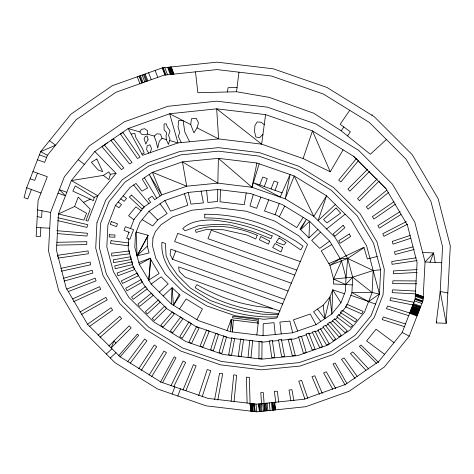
<?xml version="1.0" encoding="UTF-8"?>
<svg xmlns="http://www.w3.org/2000/svg" width="474" height="474" viewBox="0 0 474 474"><rect width="100%" height="100%" fill="white"/><g stroke="black" fill="none" stroke-linecap="round" stroke-linejoin="round"><path stroke-width="0.71" d="M217.762 189.505L188.184 192.426L164.816 200.543L149.008 211.256L139.901 222.419L135.463 233.883L134.812 247.387L139.326 264.356L151.147 284.08L171.233 303.917L198.565 320.673L230.411 331.723L263.07 335.705L292.648 332.789L316.016 324.666L331.824 313.954L340.93 302.791L345.374 291.326L346.02 277.823L341.511 260.854L329.691 241.136L309.599 221.293L282.273 204.543L250.42 193.487L217.762 189.505L217.613 201.486L207.867 202.451L206.599 190.607M263.07 335.705L263.218 323.724L273.99 322.664L275.252 334.502M308.941 237.912L309.599 221.293L300.617 229.689L306.388 219.326L299.941 229.019L308.941 237.912L317.93 229.523M128.626 238.866L128.187 248.038L133.158 266.761L145.471 287.297M147.278 246.166L147.752 236.289L148.149 235.27L136.168 232.059L137.069 255.871L149.079 252.932L147.278 246.166L137.069 255.871L148.149 235.27M204.827 214.218L204.649 217.874A162.061 162.061 0 0 1 279.15 236.212M220.588 189.855L220.019 201.782L244.27 204.738L246.219 192.977M257.412 323.013L257.512 321.005L232.509 317.864L232.722 316.318L258.579 319.571L256.849 334.946M331.764 244.596L321.2 250.829L329.922 265.375L333.554 279.05L333.317 283.985L352.277 284.892M328.855 263.603L340.172 258.62L347.673 258.449L373.18 270.512L379.473 293.981L371.047 315.743L355.144 335.236L331.089 351.542L299.224 362.61L261.547 366.325L221.364 361.431L182.537 347.957L148.747 327.238L122.873 301.689L106.443 274.274L99.38 247.712L100.541 223.509L108.973 201.746L124.875 182.253L148.931 165.947L180.795 154.88L218.473 151.165L258.65 156.059L297.476 169.532L331.267 190.252L357.141 215.806L373.577 243.215L380.634 269.777L379.473 293.981L372.12 292.541L373.18 270.512L366.645 245.923L351.181 220.126L326.55 195.809L294.182 175.961L256.902 163.026L218.384 158.334L182.46 161.871L152.391 172.317L142.283 179.172L147.615 187.953L142.01 191.146L135.997 183.432L130.042 187.467L115.52 205.266L107.894 224.949L106.84 246.978L113.375 271.566L128.839 297.364L153.463 321.68L185.832 341.529L223.112 354.463L261.636 359.162L297.559 355.619L327.629 345.173L349.978 330.023L364.5 312.224L372.12 292.541L352.65 277.172L347.673 258.449L334.988 237.29L313.794 216.357L285.2 198.825L251.972 187.295L217.844 183.136L186.709 186.205L161.741 194.879L154.678 199.667L152.142 196.212L148.166 198.902L150.708 202.357L144.416 206.623L133.781 219.658L128.573 215.735L135.831 206.836L141.045 210.758M40.853 227.745L40.385 236.544L36.196 236.336L38.08 200.538L47.305 176.689L32.937 171.564M50.564 212.429L48.526 251.06L58.735 290.746L81.196 328.915L114.868 362.598L157.564 388.982L206.131 405.839L256.831 411.841L305.73 406.716L349.178 391.234L384.29 367.048L409.216 336.19L423.004 300.587L425.042 261.956L414.827 222.27L392.371 184.102L358.7 150.418L316.004 124.034L267.431 107.177L216.731 101.175L167.837 106.3L124.384 121.777L89.272 145.968L64.346 176.826L50.564 212.429L37.588 209.905M171.233 303.917L172.074 287.671L180.096 295.225L173.425 305.256L172.074 287.671L163.186 295.966M37.493 159.785L44.698 162.357L47.424 155.306L76.249 119.62L115.97 92.252L163.992 75.153L217.051 69.589L271.466 76.03L323.446 94.071L369.353 122.434L406.017 159.116L430.955 201.503L442.568 246.634L440.204 291.469L436.228 322.913L446.218 323.327L450.3 245.923L438.16 198.748L412.226 154.672L374.27 116.699L326.87 87.412L273.267 68.813L217.104 62.159L162.209 67.912L112.332 85.681L70.863 114.252L40.634 151.674L26.621 187.894L24.073 197.587L27.788 198.914L31.391 189.6M41.99 210.764L41.629 217.489L37.233 216.63M230.411 331.723L231.235 319.352L233.332 320.08L258.407 323.138M233.332 320.08L232.521 331.978L231.235 319.352L227.022 330.544M139.326 264.356L150.471 258.164L150.91 259.835L159.104 273.498L148.771 280.116L150.471 258.164L138.829 262.501M346.02 277.823L347.673 258.449L364.014 247.659L363.825 247.315L340.172 258.62L329.922 265.375L347.673 258.449M147.378 134.106L147.675 130.83L144.647 128.715L141.382 129.42L139.824 131.926L141.696 134.343L144.529 134.776L147.378 134.106L154.174 136.062L156.13 141.418L157.676 148.089L159.276 141.288L162.055 138.337L166.256 139.552L168.483 144.38L170.006 139.054L168.519 135.505L170.018 130.907L167.18 126.677L166.25 123.803L164.063 123.963L164.099 129.799L166.801 133.004L166.09 135.41L166.256 139.552M231.116 401.282L233.712 374.827L236.633 375.295L234.032 401.756M148.771 280.116L150.91 259.835M190.749 124.591L191.431 118.773L196.195 118.293L198.488 122.837L197.048 127.826L193.913 132.91L190.749 124.591L169.668 113.76L128.134 128.555L94.824 151.502L71.349 180.57L58.409 213.981L56.495 250.319L66.164 287.908L87.595 324.34L119.934 356.685L161.095 382.121L207.985 398.391L256.884 404.186L303.893 399.256L345.428 384.461L378.738 361.514L402.219 332.446L415.153 299.035L417.073 262.691L407.397 225.103L385.966 188.676L353.628 156.325L312.467 130.895L265.576 114.619L216.677 108.83L169.668 113.76L177.951 142.923L218.621 138.912L261.642 144.155L303.111 158.547L330.248 171.784L343.105 149.825M227.496 91.98L228.03 87.72L237.053 87.489M195.489 71.847L197.859 92.738L236.526 91.749L238.967 72.184M265.576 114.619L261.642 144.155L216.677 108.83L218.621 138.912L197.048 127.826M214.615 399.606L219.563 373.293L222.721 373.749L217.773 400.062M94.125 197.421L93.485 200.662L72.842 191.087L75.289 185.903L94.125 197.421L97.78 195.726L116.047 173.342L94.824 151.502M160.076 196.011L149.233 174.456L161.741 194.879L152.391 172.317L186.709 186.205L182.46 161.871L217.844 183.136L218.384 158.334L251.972 187.295L256.902 163.026M317.521 309.078L324.779 318.729L329.987 296.908L332.73 289.821L344.426 293.767M103.385 175.386L108.813 171.926L110.335 174.26L108.919 179.664L103.385 175.386L71.349 180.57L97.78 195.726L87.968 221.044L85.942 220.558L90.267 209.271L78.228 197.083L74.59 206.48L58.409 213.981L83.91 220.078L86.558 213.247L74.59 206.48M26.657 187.769L40.989 193.025M253.294 194.482L249.964 205.983L256.624 208.293L260.836 197.101M251.972 187.295L259.177 163.814M198.612 395.778L207.215 369.554L210.752 370.627L202.149 396.845M303.111 158.547L312.467 130.895L330.248 171.784M150.157 152.669L151.544 148.611L149.926 144.766L147.165 145.808L146.65 149.766L148.866 153.126M172.133 394.036L174.823 386.885M177.821 396.009L180.511 388.858M268.711 199.832L264.498 211.031L276.763 215.285L296.783 227.561L303.17 217.353M275.068 214.698L279.281 203.5M430.102 262.205L433.591 252.95L422.595 252.464M259.734 184.949L262.768 177.033L267.289 178.633L264.261 186.549M271.075 188.954L274.102 181.032L278.06 182.431L275.027 190.347M37.476 173.182L34.691 180.381L30.158 178.763M128.922 232.604L129.07 232.224L123.981 230.405L125.414 226.708L133.627 229.641L129.882 239.317L126.671 238.167L129.07 232.224M130.504 228.527L134.083 219.29M284.613 299.319L172.536 259.319L175.765 250.965L288.062 291.042M347.009 305.256L351.909 292.606L352.65 277.172L373.18 270.512L380.634 269.777M436.228 322.913L436.75 321.568M182.976 390.09L193.428 364.63L196.094 365.863L185.915 390.653M333.554 279.05L352.65 277.172L345.694 284.572L333.554 279.05L341.511 260.854M170.948 385.765L183.094 361.004L185.672 362.397L173.845 386.506M279.293 216.837L284.72 206.042M196.9 319.648L202.428 308.918L186.169 298.952L179.504 308.983M173.425 305.256L179.119 294.627M160.402 382.317L174.231 356.762L176.002 357.823L162.517 382.743M137.069 255.871L147.752 236.289M149.097 375.183L164.034 351.038L166.463 352.662L151.526 376.806M138.734 368.79L154.281 345.001L156.669 346.678L141.122 370.472M349.735 110.312L340.19 124.247L350.357 131.796L347.537 135.914M386.393 139.48L370.354 154.263L341.197 130.812L343.834 126.955M127.607 361.828L144.683 339.023L146.952 340.847L130.32 363.066M160.04 203.779L167.174 213.513L157.646 219.972L152.741 225.98L142.176 219.628M320.714 321.485L313.563 311.762L323.191 305.238L329.987 296.908L331.824 313.954L332.73 289.821L340.93 302.791M337.766 316.934L336.416 318.587L334.626 319.802M339.111 315.281L341.357 312.532M342.258 311.43L346.304 306.471M358.516 160.573L340.865 181.957L338.685 180.037L356.335 158.654L357.426 159.614M118.696 355.701L137.347 334.081L138.675 335.331L120.023 356.952M367.54 169.39L347.869 189.085L349.853 191.194L369.519 171.499M377.191 178.929L357.526 198.618L359.505 200.727L379.176 181.038M108.884 346.026L129.189 325.804L131.162 327.919L111.141 347.892L113.985 340.972L115.964 343.087M262.94 134.397L259.539 137.762L255.842 136.986L254.568 131.754L254.905 125.616L257.127 121.984L261.091 122.209L264.243 124.644M159.294 292.126L168.181 283.831L161.113 276.846L151.147 284.08M335.367 204.513L318.113 220.623L326.55 195.809L313.794 216.357L294.182 175.961L285.2 198.825L290.088 174.539L280.181 197.083L253.383 182.709L282.054 192.829M320.59 232.147L311.702 240.442L319.719 248.364L329.691 241.136M106.3 354.031L112.012 348.763M371.853 115.206L372.333 114.761M110.258 357.994L115.976 352.727M98.082 335.207L119.768 316.359L121.593 318.599L99.901 337.447M154.174 136.062L156.894 133.81L160.544 134.154L162.055 138.337M386.861 190.11L366.337 206.842L368.085 209.135L388.609 192.403M326.55 228.954L345.185 214.207M87.465 324.329L111.052 307.721L112.628 310.132L89.645 326.308M379.473 293.981L368.618 301.588L351.909 292.606L372.12 292.541M394.048 201.657L372.398 216.624L373.95 219.041L395.6 204.075M102.805 146.004L107.385 142.905M320.886 329.116L323.274 327.493M325.668 325.875L328.055 324.257M329.845 323.043L332.831 321.017M400.121 211.594L377.837 225.671L379.283 228.154L400.945 214.461M80.023 311.981L105.892 297.358L107.207 299.906L81.338 314.523M406.295 221.631L382.773 233.712L383.976 236.307L407.504 224.226M141.951 154.157L144.191 153.114L142.532 148.753L135.925 137.709L134.817 133.39L131.114 134.071M83.276 202.451L90.475 199.116M72.469 299.029L99.587 286.675L100.66 289.324L73.541 301.677M66.65 289.134L95.185 278.137L96.086 280.845L68.226 291.575M298.981 337.316L294.129 339.005L281.094 340.291M300.368 336.836L306.613 334.668M308.692 333.945L312.852 332.499M314.932 331.776L318.404 330.568M410.17 235.436L392.276 241.39L393.035 244.14L410.928 238.179M63.427 278.303L92.252 270.281L92.868 273.06L64.037 281.082M413.008 246.871L394.558 251.676L395.115 254.467L414.276 249.472M377.108 256.499L367.356 258.934L364.014 247.659M60.879 268.367L90.155 261.998L90.599 264.812L61.324 271.175M110.335 174.26L116.047 173.342M416.119 257.815L391.767 261.5L392.016 264.332L417.084 260.54M57.911 258.111L88.324 253.762L88.105 250.93L57.692 255.273L57.798 256.695M270.233 341.357L262.993 342.074L252.097 340.747M272.402 341.144L278.919 340.504M417.244 269.605L393.361 270.927L393.313 273.771L417.197 272.443M56.85 242.303L86.861 241.693L86.706 244.531L56.696 245.141M277.302 316.845C244.868 318.321 211.694 308.615 186.051 288.512C173.277 276.466 160.265 261.026 161.942 242.279L165.408 243.512L166.096 255.723L169.615 263.71L177.489 275.104L190.335 287.991L210.515 300.587L228.267 306.921L243.387 311.074L262.134 314.191L278.262 314.54M416.113 280.94L392.916 280.786L392.679 283.618L416.605 283.778M36.658 227.544L49.729 228.178M441.721 262.768L425.042 261.956L433.591 252.95L435.162 262.448M415.698 291.066L392.537 289.833L392.158 292.654L415.325 293.88M56.815 230.69L87.447 233.255L86.979 236.064L57.076 233.558M278.706 313.48C249.283 311.661 220.084 303.674 195.11 287.682L196.9 284.655C213.264 293.933 230.595 301.286 249.194 304.806C259.385 307.46 270.322 306.719 279.986 311.205M231.762 338.27L228.859 337.915L195.632 326.385L167.044 308.852L146.881 288.944M233.214 338.448L250.645 340.569M236.526 91.749L269.268 97.383L313.675 113.215L341.197 130.812M447.817 292.979L440.204 291.469L446.218 323.327M414.211 302.311L390.777 297.702L389.972 300.433L413.411 305.043M57.923 217.762L87.808 224.7L86.908 227.407L57.733 220.635M139.824 131.926L128.134 128.555L142.585 155.33L177.951 142.923L169.816 140.577M410.312 313.172L387.578 306.008L386.458 308.639L408.499 315.583M405.371 323.92L383.33 316.976L382.21 319.6L404.938 326.77M300.326 261.636L211.274 230.192L207.979 238.695L296.807 270.079M175.765 250.965L170.859 249.229L170.101 254.437L172.536 259.319M39.401 154.868L46.6 157.439M415.425 293.916L423.205 296.694M415.42 294.004L423.205 296.783M415.414 294.164L423.193 296.943M415.396 294.401L423.181 297.186M415.39 294.603L423.169 297.382M415.384 294.674L423.164 297.476M415.378 294.828L423.158 297.607M415.366 294.988L423.152 297.767M415.343 295.468L423.128 298.247M415.301 296.303L423.081 299.082M415.194 298.306L422.832 301.031M415.171 298.738L422.678 301.423M415.011 299.408L422.435 302.057M414.442 300.877L421.86 303.532M413.393 303.573L420.817 306.228M413.073 304.415L420.491 307.063M412.925 304.8L420.343 307.448M412.682 305.41L420.106 308.064M412.356 306.263L419.78 308.912M412.202 306.648L419.626 309.297M411.936 307.348L419.36 309.996M411.681 307.999L419.105 310.654M411.438 308.627L418.862 311.276M411.278 309.042L418.702 311.696M411.213 309.208L418.637 311.862M411.094 309.522L418.512 312.176M410.922 309.955L418.346 312.603M410.721 310.476L418.145 313.124M410.514 311.015L417.938 313.664M410.283 311.608L417.707 314.262M410.117 312.046L417.541 314.695M410.046 312.23L417.464 314.884M409.826 312.793L417.25 315.447M409.619 313.326L417.043 315.974M66.804 192.296L59.38 189.647L65.448 195.803L58.024 193.161M294.721 275.074L177.809 233.344L174.633 241.55L291.332 283.203M350.884 295.255L375.568 304.071M282.652 304.012L178.609 266.88L179.255 271.347L185.328 277.32L272.349 308.378M402.219 332.446L409.216 336.19M47.424 155.306L40.634 151.674L55.577 145.216L49.509 140.689M280.875 232.384L295.894 241.165L303.005 246.142L300.759 249.881L286.598 240.401L279.139 236.242M394.007 342.607L376.036 329.229L366.598 340.913L384.568 354.297M78.174 159.708L84.431 164.371M123.199 195.857L126.576 198.399L124.158 201.355L120.781 198.819M118.168 202.025L121.54 204.567L118.897 207.808L115.52 205.266M378.744 362.592L361.058 345.007L359.411 346.316L376.575 363.386M353.391 156.177L356.128 158.909M358.19 160.97L367.083 169.84M369.133 171.884L376.694 179.427M378.744 181.471L385.966 188.676M149.008 211.256L157.646 219.972M368.778 369.086L352.792 351.898L350.446 353.628L365.934 370.283M133.644 185.026L148.907 203.583M357.141 376.386L344.083 357.911L341.523 359.333L354.996 378.4M144.392 177.738L156.71 198.286M346.891 383.502L335.136 363.054L333.032 363.985L345.161 385.066M335.782 388.686L326.302 371.746L323.6 372.902L332.73 389.219M316.016 324.666L310.233 314.019L293.447 319.849L297.666 331.042M164.816 200.543L170.599 211.191L187.834 205.206L184.463 193.718M189.6 141.773L184.836 131.985L183.077 120.645L178.704 120.426L178.052 126.949L179.8 133.058L178.117 136.044L181.299 142.591M322.29 393.444L314.801 375.769L311.993 376.646L319.482 394.321M171.203 66.97L173.958 74.104M171.019 66.994L173.774 74.122M170.658 67.03L173.413 74.163M170.296 67.065L173.051 74.199M169.787 67.118L172.542 74.252M168.892 67.213L171.647 74.347M168.495 67.255L171.25 74.388M168.175 67.29L170.93 74.424M167.583 67.349L170.338 74.483M164.798 67.646L167.553 74.779M163.234 67.806L165.989 74.939M162.618 67.871L165.373 75.005M162.209 67.912L164.964 75.046M155.128 70.436L157.801 77.357M148.593 72.765L151.265 79.685M145.168 73.985L147.841 80.9M144.309 74.294L146.981 81.208M143.456 74.596L146.128 81.516M142.17 75.052L144.843 81.972M140.458 75.662L143.13 82.583M139.605 75.964L142.277 82.885M139.083 76.154L141.756 83.069M137.27 76.8L139.943 83.714M307.839 398.557L301.624 380.432L298.75 381.126L304.972 399.25M292.648 332.789L289.863 321.099L279.885 322.083L281.23 333.909M188.184 192.426L190.969 204.116L203.441 202.884L201.1 191.152M293.898 400.631L291.948 389.746L288.998 389.978L290.947 400.868M278.7 402.207L277.349 391.234L274.393 391.323L275.832 403.024M323.191 305.238L324.779 318.729M274.647 402.319L275.507 409.88M274.499 402.337L275.358 409.897M273.818 402.408L274.677 409.969M272.769 402.521L273.628 410.081M272.491 402.55L273.35 410.111M272.408 402.556L273.285 410.117M271.424 402.657L272.283 410.217M269.232 402.888L270.091 410.448M267.058 403.119L267.917 410.68M265.967 403.232L266.826 410.792M265.25 403.309L266.11 410.869M264.362 403.398L265.221 410.958M263.745 403.463L264.611 411.023M262.685 403.575L263.544 411.136M261.18 403.735L262.039 411.296M260.19 403.836L261.05 411.396M259.136 403.949L259.995 411.509M259.005 403.961L259.865 411.521M259.047 406.046L259.361 408.795M259.515 410.17L259.669 411.545M258.508 404.014L259.367 411.574M255.948 404.073L256.831 411.841M254.283 403.878L255.166 411.645M253.868 403.824L254.751 411.592M253.454 403.777L254.337 411.545M252.239 403.635L253.122 411.402M251.824 403.581L252.707 411.349M251.623 403.558L252.506 411.325M251.303 403.522L252.186 411.29M250.349 403.41L251.232 411.177M250.112 403.38L250.995 411.148M249.988 403.368L250.87 411.136M264.089 403.658L263.354 392.638L260.783 392.596L261.565 404.346M250.082 403.866L249.336 377.304L246.379 377.174L247.108 403.001M204.827 214.26A164.81 164.81 0 0 1 280.886 232.355M259.094 341.511L258.923 358.54L261.867 358.794L262.039 341.766L259.094 341.511M96.933 222.798L95.724 248.074L103.042 275.601L119.952 303.81L146.436 329.963L180.92 351.11L220.511 364.844L261.506 369.839L300.042 366.041L332.789 354.665L357.674 337.79L374.259 317.467L383.081 294.692L384.296 269.416L376.978 241.888L360.068 213.679L333.583 187.526L299.094 166.38L259.509 152.646L218.514 147.651L179.978 151.449L147.23 162.825L122.339 179.699L105.761 200.022L96.933 222.798M109.31 234.749L109.204 236.982L114.856 237.231L114.963 234.997L109.31 234.749M152.924 237.966L152.539 246.053L155.762 258.2L165.278 274.073L182.502 291.077L206.646 305.878L235.074 315.743L264.03 319.275L276.816 318.013L307.519 244.394L298.91 235.892L274.76 221.085L246.338 211.22L217.376 207.689L191.81 210.213L172.678 216.861L161.018 224.759L155.348 231.715L152.924 237.966M249.751 340.196L248.062 357.147L250.977 357.645L252.666 340.693L249.751 340.196M240.65 339.034L238.351 355.921L241.242 356.507L243.547 339.627L240.65 339.034M231.804 337.903L228.669 354.665L231.531 355.382L234.66 338.62L231.804 337.903M111.094 240.709L110.472 243.488L128.051 245.745L128.673 242.966L111.094 240.709M223.698 336.03L219.059 352.466L221.844 353.42L226.483 336.984L223.698 336.03M215.794 333.317L210.604 349.599L213.359 350.642L218.55 334.36L215.794 333.317M269.57 241.059L268.497 244.175L259.42 239.808L260.706 236.479L269.57 241.059M111.337 221.583L110.264 224.356L116.444 226.56L117.516 223.787L111.337 221.583M257.234 235.24L255.776 239.003L246.948 235.015L223.349 229.748L207.037 229.303L196.118 232.384L195.401 230.05C215.575 222.804 237.924 227.313 257.234 235.24M282.664 247.653L280.981 251.996L272.686 247.529L275.021 243.535L282.664 247.653M206.546 330.1L200.129 345.973L202.795 347.205L209.212 331.332L206.546 330.1M272.195 235.856L270.962 238.736L252.215 231.353L230.086 224.949L216.203 224.332L198.807 225.689L185.079 230.785L182.751 228.592C190.157 221.346 201.337 220.137 211.256 219.977C231.679 221.607 251.7 226.637 270.298 235.27L272.195 235.856M148.06 139.297L145.856 144.114L144.084 138.941L145.257 136.565L147.047 135.967L148.06 139.297M196.479 326.657L188.925 342.062L191.496 343.472L199.05 328.067L196.479 326.657M347.051 304.326L345.605 306.802L361.715 313.918L363.161 311.442L347.051 304.326M188.895 322L179.794 336.617L182.206 338.258L191.3 323.641L188.895 322M279.062 238.001L276.111 242.196L283.873 244.963L286.095 242.57L279.062 238.001M180.606 317.053L170.367 330.953L172.637 332.772L182.875 318.866L180.606 317.053M342.187 310.31L340.356 312.544L355.127 321.97L356.952 319.737L342.187 310.31M172.175 312.076L160.828 325.164L162.949 327.149L174.29 314.061L172.175 312.076M338.709 314.724L336.694 316.804L350.588 327.386L352.603 325.306L338.709 314.724M164.537 306.228L152.225 318.481L154.186 320.608L166.498 308.355L164.537 306.228M336.072 208.021L323.564 219.61L326.906 222.91L340.652 213.122L336.072 208.021M158.263 299.995L145.429 311.75L147.29 313.954L160.123 302.199L158.263 299.995M343.117 225.375L333.222 233.901L334.952 236.206L344.853 227.68L343.117 225.375M131.517 195.122L129.301 197L142.028 208.85L144.25 206.972L131.517 195.122M334.674 318.901L332.44 320.756L345.06 332.718L347.3 330.858L334.674 318.901M151.419 293.157L137.863 304.13L139.587 306.441L153.143 295.462L151.419 293.157M145.589 286.497L131.576 296.931L133.2 299.307L147.213 288.867L145.589 286.497M330.011 322.107L327.593 323.742L338.916 336.842L341.333 335.207L330.011 322.107M104.416 145.103L101.993 146.739L121.451 169.603L123.868 167.974L104.416 145.103M349.297 233.949L338.756 240.745L340.125 243.263L350.665 236.467L349.297 233.949M113.499 138.894L111.017 140.434L129.55 163.998L132.033 162.452L113.499 138.894M96.82 158.98L91.358 162.292L98.195 170.018L102.674 171.677L96.82 158.98M325.46 325.288L322.924 326.746L333.216 340.61L335.752 339.153L325.46 325.288M140.997 279.63L125.699 288.245L126.991 290.805L142.283 282.184L140.997 279.63M122.979 132.572L120.408 133.976L137.496 158.523L140.067 157.119L122.979 132.572M137.211 273.148L121.385 280.821L122.505 283.452L138.337 275.773L137.211 273.148M320.531 328.873L317.841 330.058L326.473 344.93L329.163 343.751L320.531 328.873M133.627 266.886L117.09 273.042L117.943 275.761L134.474 269.605L133.627 266.886M315.086 331.178L312.307 332.156L319.731 347.626L322.504 346.642L315.086 331.178M308.888 333.145L306.044 333.915L312.176 349.895L315.02 349.125L308.888 333.145M131.973 261.814L114.761 265.902L115.241 268.705L132.459 264.611L131.973 261.814M301.417 336.244L298.519 336.807L303.419 353.177L306.317 352.609L301.417 336.244M130.7 256.748L113.262 259.817L113.559 262.643L131.002 259.574L130.7 256.748M291.101 338.91L288.186 339.36L292.363 355.909L295.284 355.459L291.101 338.91M129.206 250.989L111.621 253.205L111.775 256.043L129.355 253.827L129.206 250.989M281.432 339.485L278.487 339.763L281.603 356.525L284.548 356.247L281.432 339.485M272.349 340.61L269.392 340.776L271.798 357.645L274.754 357.485L272.349 340.61"/></g></svg>
